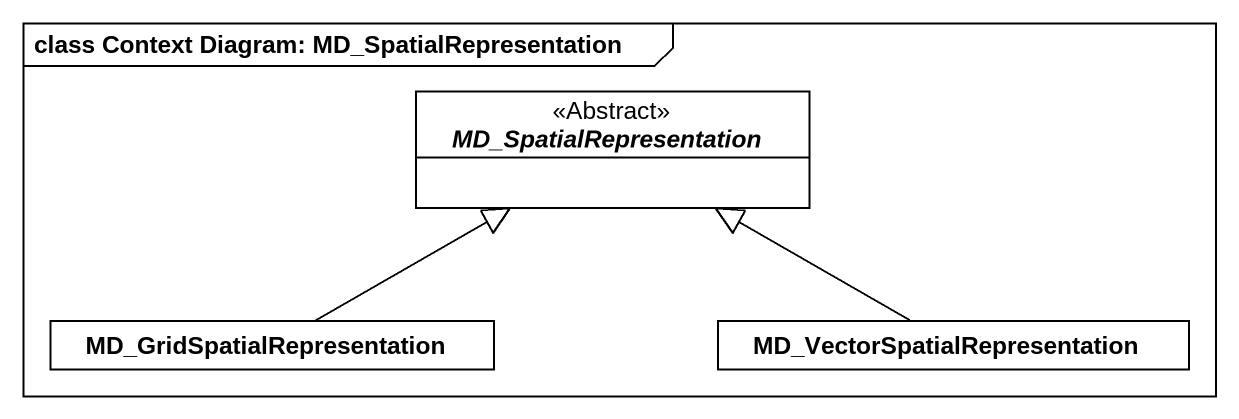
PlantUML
@startuml
mainframe class Context Diagram: MD_SpatialRepresentation
hide circle
hide empty members
abstract class MD_SpatialRepresentation <<Abstract>> #FFFFFF
class MD_GridSpatialRepresentation #FFFFFF
class "MD_VectorSpatialRepresentation" as MD_VectorSpatialRepresentati #FFFFFF
MD_GridSpatialRepresentation -right-|> MD_SpatialRepresentation
MD_VectorSpatialRepresentati -left-|> MD_SpatialRepresentation
@enduml
